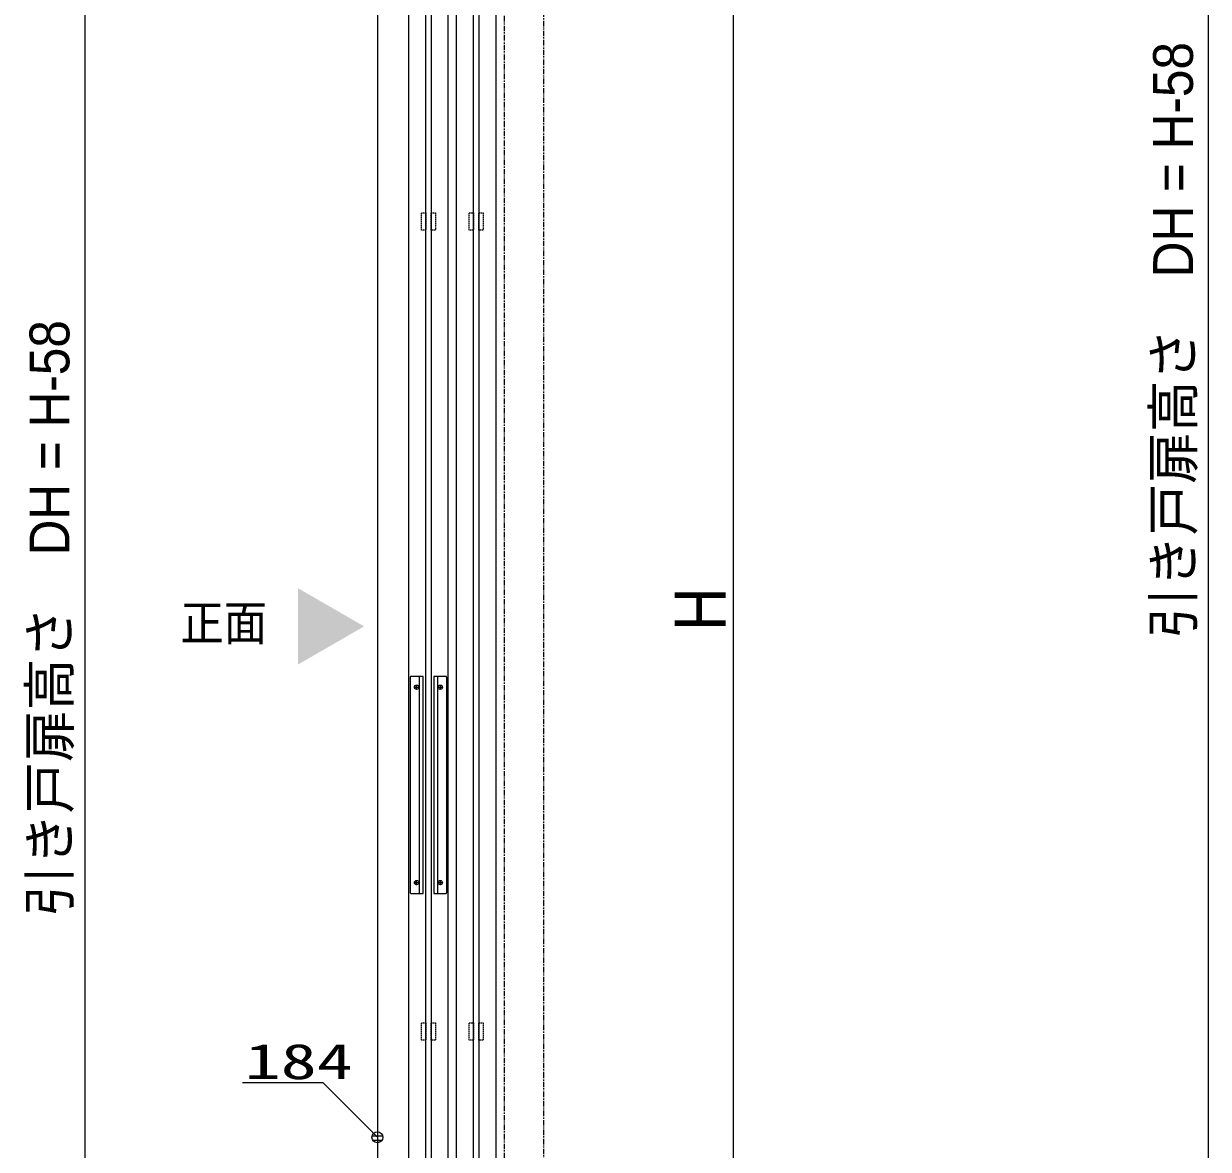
# Model space of a CAD drawing. Units: millimetres, scale not verified. Extents: x -6062 to 6062, y -3045 to 3045.
# Drawn here: x -815 to 276, y -1223 to -186 of the extents above; entities that cross this region are included whole.
import ezdxf
from ezdxf.enums import TextEntityAlignment as Align

# ---------------------------------------------------------------- set-up
doc = ezdxf.new("R2010")
doc.units = ezdxf.units.MM
doc.header["$LTSCALE"] = 20
doc.linetypes.add('DASHED1', pattern=[1.8, 1.2, -0.6])
doc.linetypes.add('DOUBLE_CHAIN1', pattern=[8.8, 5, -1, 0.6, -0.6, 0.6, -1])
for name, color, linetype, lineweight in [('0-0_2寸法-1', 7, 'Continuous', 9), ('0-3_2寸法-3', 7, 'Continuous', 9), ('0-4_3一般', 7, 'Continuous', 9)]:
    doc.layers.add(name, color=color, linetype=linetype, lineweight=lineweight)
doc.styles.add('ＭＳ ゴシック', font='')
doc.styles.add('ＭＳ Ｐゴシック', font='')
doc.styles.get('ＭＳ ゴシック').set_extended_font_data('MS Gothic')
doc.styles.get('ＭＳ Ｐゴシック').set_extended_font_data('MS PGothic')

# ---------------------------------------------------------------- blocks, each defined once
blk = doc.blocks.new('グループ-17')
at = {"layer": '0-4_3一般'}
for p, q in [((27429.3, -37680), (27429.3, 8100)), ((28149.3, 8100), (28149.3, -37680))]:
    blk.add_line(p, q, dxfattribs=at)
blk = doc.blocks.new('グループ-18')
at = {"layer": '0-4_3一般'}
for p, q in [((27739.3, -37220), (27739.3, 7580)), ((27839.3, 7580), (27839.3, -37220))]:
    blk.add_line(p, q, dxfattribs=at)
blk = doc.blocks.new('グループ-23')
at = {"layer": '0-4_3一般'}
blk.add_lwpolyline([(26549.3, 8100), (27269.3, 8100), (27269.3, -37680), (26549.3, -37680)], close=True, dxfattribs=at)
blk = doc.blocks.new('グループ-25')
at = {"layer": '0-4_3一般'}
for p, q in [((26572.3, -15760), (26572.3, -19720)), ((26692.3, -15984), (26692.3, -15896)), ((26742.3, -19740), (26742.3, -15740)), ((27076.3, -15740), (27076.3, -19740)), ((27126.3, -15896), (27126.3, -15984)), ((27246.3, -19720), (27246.3, -15760)), ((26648.3, -15940), (26736.3, -15940)), ((27082.3, -15940), (27170.3, -15940)), ((26648.3, -19540), (26736.3, -19540)), ((26692.3, -19584), (26692.3, -19496)), ((27082.3, -19540), (27170.3, -19540)), ((27126.3, -19496), (27126.3, -19584))]:
    blk.add_line(p, q, dxfattribs=at)
for points in [[(26592.3, -19740), (26812.3, -19740), (26812.3, -15740), (26592.3, -15740)], [(27226.3, -15740), (27006.3, -15740), (27006.3, -19740), (27226.3, -19740)]]:
    blk.add_lwpolyline(points, dxfattribs=at)
for centre in [(26692.3, -15940), (27126.3, -15940), (26692.3, -19540), (27126.3, -19540)]:
    blk.add_circle(centre, 40, dxfattribs=at)
for centre, start, end in [((26592.3, -15760), 135, 180), ((26592.3, -15760), 90, 135), ((27226.3, -15760), 45, 90), ((27226.3, -15760), 0, 45), ((26592.3, -19720), 180, 225), ((26592.3, -19720), 225, 270), ((27226.3, -19720), 270, 315), ((27226.3, -19720), 315, 0)]:
    blk.add_arc(centre, 20, start, end, dxfattribs=at)
blk = doc.blocks.new('グループ-29')
at = {"layer": '0-4_3一般'}
blk.add_lwpolyline([(26959.3, 7580), (26959.3, -37220), (26859.3, -37220), (26859.3, 7580)], close=True, dxfattribs=at)
blk = doc.blocks.new('グループ-39')
at = {"layer": '0-4_3一般', "linetype": 'DOUBLE_CHAIN1'}
for p, q in [((28309.3, -38000), (28309.3, 9000)), ((29029.3, 9000), (29029.3, -38000))]:
    blk.add_line(p, q, dxfattribs=at)
at = {"layer": '0-4_3一般', "linetype": 'DASHED1'}
for points in [[(26779.3, -7200), (26859.3, -7200), (26859.3, -7520), (26779.3, -7520)], [(26959.3, -7200), (27039.3, -7200), (27039.3, -7520), (26959.3, -7520)], [(27659.3, -7200), (27739.3, -7200), (27739.3, -7520), (27659.3, -7520)], [(27839.3, -7200), (27919.3, -7200), (27919.3, -7520), (27839.3, -7520)], [(26779.3, -22120), (26859.3, -22120), (26859.3, -22440), (26779.3, -22440)], [(26959.3, -22120), (27039.3, -22120), (27039.3, -22440), (26959.3, -22440)], [(27659.3, -22120), (27739.3, -22120), (27739.3, -22440), (27659.3, -22440)], [(27839.3, -22120), (27919.3, -22120), (27919.3, -22440), (27839.3, -22440)]]:
    blk.add_lwpolyline(points, close=True, dxfattribs=at)
at = {"layer": '0-4_3一般'}
for name in ['グループ-23', 'グループ-17', 'グループ-29', 'グループ-18', 'グループ-25']:
    blk.add_blockref(name, (0, 0), dxfattribs=at)
blk = doc.blocks.new('グループ-40')
at = {"layer": '0-4_3一般'}
blk.add_blockref('グループ-39', (0, 0), dxfattribs=at)

msp = doc.modelspace()

# ---------------------------------------------------------------- linework, layer by layer
at = {"layer": '0-0_2寸法-1'}
for p, q in [((276.18, 852.53), (276.18, -1822.29)), ((-161.09, -1887.29), (-161.09, 437.29)), ((-758.54, 392.29), (-758.54, -1874.29))]:
    msp.add_line(p, q, dxfattribs=at)
at = {"layer": '0-3_2寸法-3'}
for p, q in [((-484.14, -1210.45), (-493.93, -1210.45)), ((-488.85, -1206.45), (-489.23, -1206.45)), ((-488.85, -1206.45), (-489.23, -1206.45)), ((-485.04, -1214.45), (-493.03, -1214.45))]:
    msp.add_line(p, q, dxfattribs=at)
msp.add_lwpolyline([(-489.04, -1211.45), (-539.04, -1161.45), (-613.12, -1161.45)], dxfattribs=at)
msp.add_circle((-489.04, -1211.45), 5.01, dxfattribs=at)
msp.add_circle((-489.04, -1211.45), 5.01, dxfattribs=at)
msp.add_solid([(-561.98, -705.93), (-501.23, -741), (-561.98, -776.07)], dxfattribs=at)
at = {"layer": '0-4_3一般'}
msp.add_line((-489.04, 450), (-489.04, -1900), dxfattribs=at)

# ---------------------------------------------------------------- block references
at = {"layer": '0-4_3一般', "xscale": 0.05, "yscale": 0.05}
msp.add_blockref('グループ-40', (-1787.5, 0), dxfattribs=at)

# ---------------------------------------------------------------- texts
at = {"layer": '0-0_2寸法-1', "style": 'ＭＳ Ｐゴシック'}
for s, height, width, p in [('引き戸扉高さ\u3000DH = H-58', 36.69, 0.95, (273.07, -752.31)), ('引き戸扉高さ\u3000DH = H-58', 36.69, 0.95, (-761.65, -1008.43)), ('H', 47.17, 0.9, (-154.01, -745.25))]:
    msp.add_text(s, height=height, rotation=90, dxfattribs=dict(at, width=width)).set_placement(p, align=Align.BOTTOM_LEFT)
at = {"layer": '0-3_2寸法-3', "style": 'ＭＳ ゴシック'}
for s, width, p in [('正面', 0.9, (-670.45, -763.78)), ('184', 1.5, (-611.29, -1167.71))]:
    msp.add_text(s, height=32.55, dxfattribs=dict(at, width=width)).set_placement(p, align=Align.BOTTOM_LEFT)

doc.saveas('drawing.dxf')
